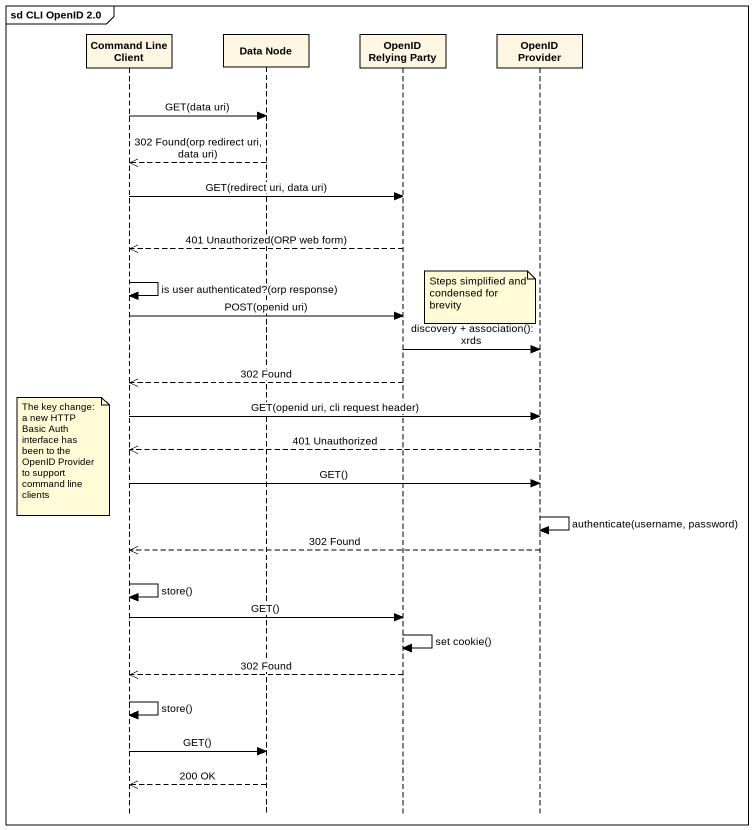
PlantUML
@startuml
mainframe sd CLI OpenID 2.0
hide footbox
participant "Command Line Client" as Command_Line_Client
participant "Data Node" as Data_Node
participant "OpenID Relying Party" as OpenID_Relying_Party
participant "OpenID Provider" as OpenID_Provider

Command_Line_Client -> Data_Node : GET(data uri)
Data_Node -->> Command_Line_Client : 302 Found(orp redirect uri, data uri)
Command_Line_Client -> OpenID_Relying_Party : GET(redirect uri, data uri)
OpenID_Relying_Party -->> Command_Line_Client : 401 Unauthorized(ORP web form)
Command_Line_Client -> Command_Line_Client : is user authenticated?(orp response)
note left of OpenID_Provider : Steps simplified and condensed for brevity
Command_Line_Client -> OpenID_Relying_Party : POST(openid uri)
OpenID_Relying_Party -> OpenID_Provider : discovery + association(): xrds
OpenID_Relying_Party -->> Command_Line_Client : 302 Found
Command_Line_Client -> OpenID_Provider : GET(openid uri, cli request header)
OpenID_Provider -->> Command_Line_Client : 401 Unauthorized
note left of Command_Line_Client : The key change: a new HTTP Basic Auth interface has been to the OpenID Provider to support command line clients
Command_Line_Client -> OpenID_Provider : GET()
OpenID_Provider -> OpenID_Provider : authenticate(username, password)
OpenID_Provider -->> Command_Line_Client : 302 Found
Command_Line_Client -> Command_Line_Client : store()
Command_Line_Client -> OpenID_Relying_Party : GET()
OpenID_Relying_Party -> OpenID_Relying_Party : set cookie()
OpenID_Relying_Party -->> Command_Line_Client : 302 Found
Command_Line_Client -> Command_Line_Client : store()
Command_Line_Client -> Data_Node : GET()
Data_Node -->> Command_Line_Client : 200 OK
@enduml
